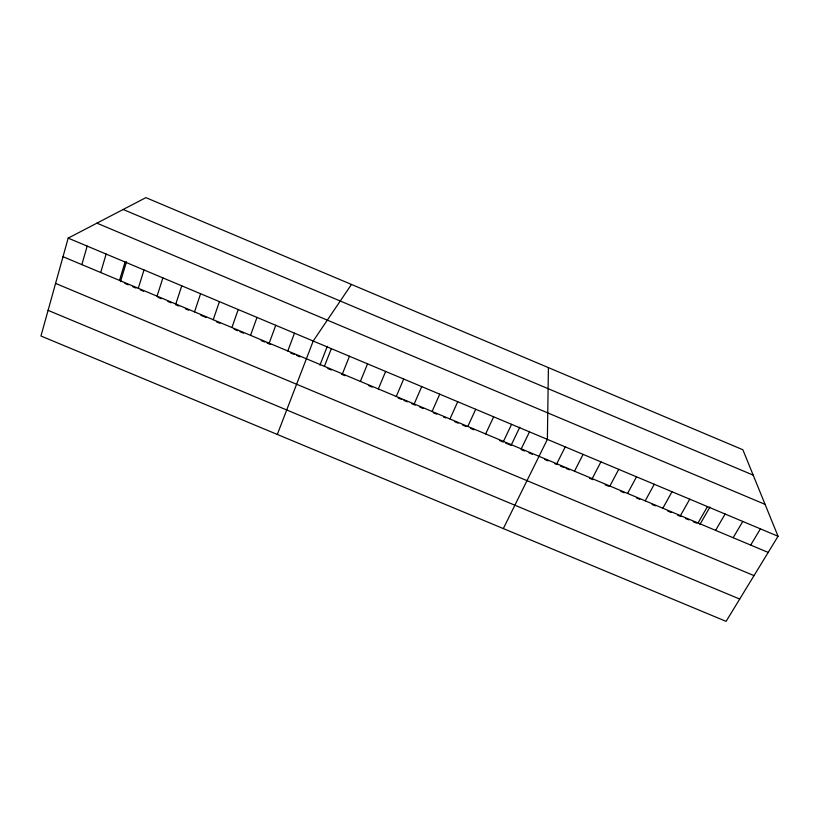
<?xml version="1.0" encoding="UTF-8"?>
<svg xmlns="http://www.w3.org/2000/svg" width="819" height="819" viewBox="0 0 819 819"><rect width="100%" height="100%" fill="white"/><g stroke="black" fill="none" stroke-linecap="round" stroke-linejoin="round"><path stroke-width="1.23" d="M548.413 367.629L547.379 439.373L503.337 528.583M68.182 238.124L40.95 336.005L726.095 621.365L778.05 536.261L742.874 449.754L145.895 197.635L68.182 238.124L778.05 536.261M81.869 264.619L87.172 246.089M100.706 272.512L106.132 254.054M119.513 280.405L125.072 262.008M120.495 281.582L126.505 261.711M138.298 288.278L143.99 269.953M157.064 296.15L162.879 277.887M175.809 304.013L181.746 285.821M194.533 311.865L200.594 293.734M213.227 319.707L219.42 301.638M231.91 327.539L238.227 309.531M250.563 335.36L257.002 317.424M269.195 343.171L275.757 325.297M287.797 350.972L294.492 333.169M277.313 434.449L313.206 341.021L351.464 284.449M319.932 365.202L327.303 346.324M324.406 366.318L331.347 348.648M342.403 373.873L349.467 356.255M360.38 381.408L367.557 363.851M378.337 388.933L385.636 371.447M396.273 396.457L403.695 379.033M414.189 403.972L421.724 386.599M432.084 411.476L439.742 394.164M449.959 418.97L457.729 401.73M467.813 426.453L475.706 409.275M485.647 433.937L493.652 416.81M503.45 441.4L511.578 424.344M519.809 427.18L511.076 445.362L505.456 442.997M521.242 448.863L529.494 431.869M556.766 463.759L565.243 446.877M574.498 471.191L583.097 454.381M592.209 478.613L600.921 461.865M609.899 486.036L618.724 469.338M627.569 493.447L636.506 476.812M645.208 500.849L654.268 484.275M662.837 508.241L672.02 491.728M680.446 515.622L689.741 499.17M698.034 522.993L707.442 506.603M699.897 524.529L709.94 507.043M715.601 530.364L725.122 514.025M733.148 537.725L742.782 521.447M750.685 545.065L760.431 528.859M48.086 310.36L739.711 599.058M63.012 256.716L768.191 552.415M124.897 283.435L128.204 284.817M132.617 286.67L135.923 288.053M140.325 289.906L143.632 291.288M157.944 297.287L161.241 298.669M167.844 301.433L171.14 302.815M175.532 304.658L178.829 306.05M185.422 308.804L188.718 310.186M200.788 315.254L206.275 317.557M216.4 321.795L219.932 323.28M234.091 329.218L237.633 330.702M239.987 331.685L243.519 333.169M261.189 340.581L264.721 342.055M267.066 343.048L270.598 344.523M290.581 352.907L294.103 354.381M296.458 355.364L299.979 356.838M327.887 368.55L331.306 369.973M341.533 374.263L344.942 375.696M368.785 385.698L372.184 387.121M398.259 398.054L401.648 399.477M403.921 400.419L407.309 401.853M411.834 403.747L415.233 405.17M419.758 407.063L423.147 408.486M433.323 412.756L436.711 414.168M443.478 417.014L445.741 417.956M454.77 421.744L458.149 423.167M462.663 425.061L466.052 426.474M470.556 428.368L473.935 429.78M499.836 440.642L503.204 442.055M521.191 449.6L524.559 451.013M529.054 452.897L532.422 454.31M544.768 459.479L548.126 460.892M554.862 463.718L557.094 464.649M560.462 466.062L563.82 467.475M566.062 468.407L569.42 469.819M589.567 478.265L592.925 479.678M605.21 484.828L608.568 486.23M620.853 491.38L624.201 492.792M636.465 497.932L639.813 499.334M652.067 504.473L655.415 505.876M667.659 511.015L670.996 512.407M677.671 515.212L680.999 516.605M685.452 518.468L688.779 519.87M693.232 521.734L696.559 523.126M55.579 283.405L754.023 575.624M96.908 223.157L765.079 504.361M123.157 209.48L753.193 475.133"/></g></svg>
